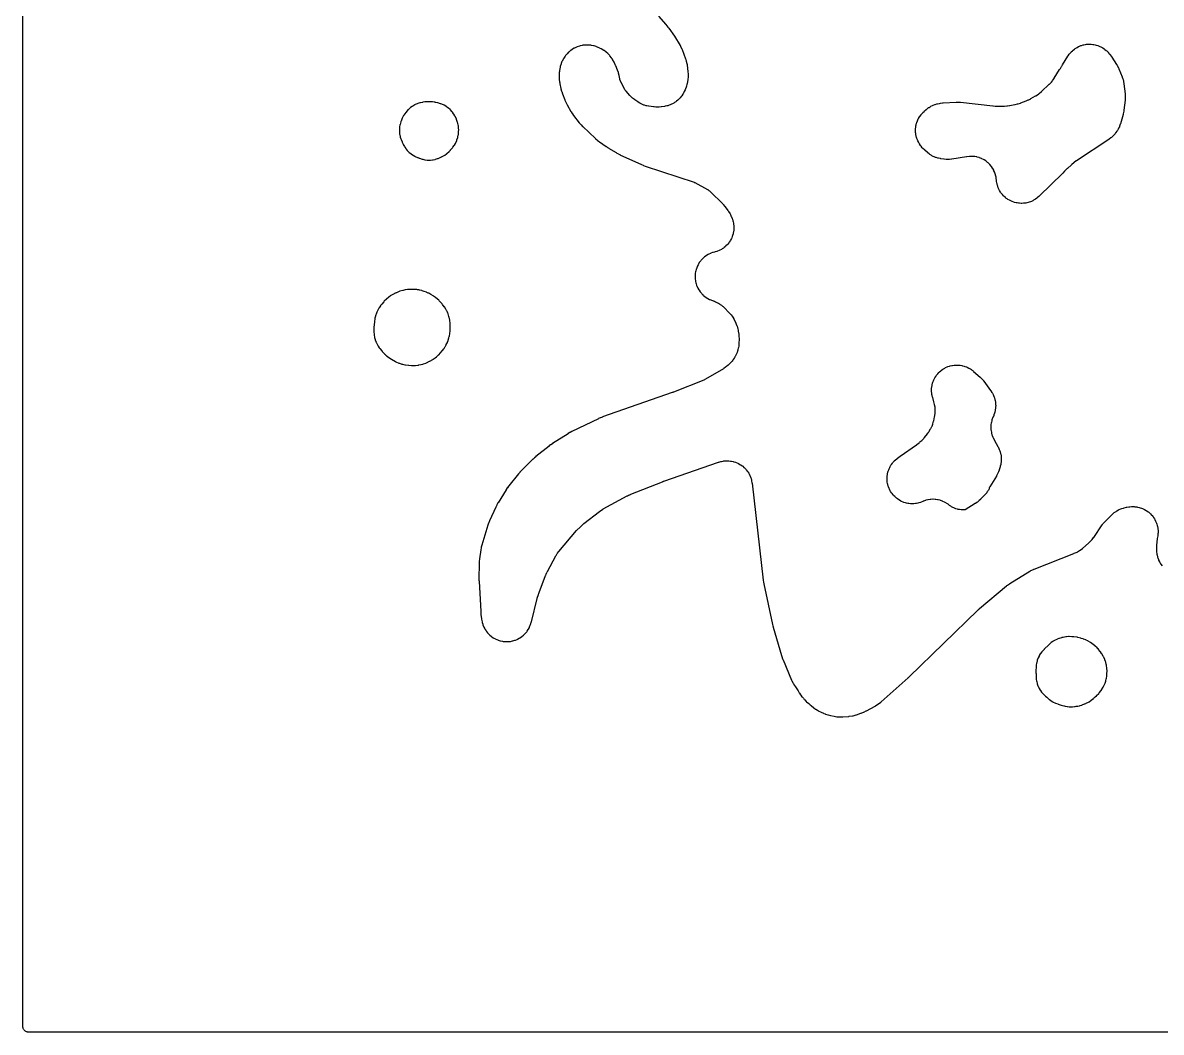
# Model space of a CAD drawing. Header units: millimetres. Extents: x 0 to 300, y 0 to 300.
# Drawn here: x -0.1 to 150, y -0.1 to 133 of the extents above; entities that cross this region are included whole.
import ezdxf

# ---------------------------------------------------------------- set-up
doc = ezdxf.new("R2010")
doc.units = ezdxf.units.MM
doc.layers.add('CUT', color=7, linetype='CONTINUOUS')

msp = doc.modelspace()

# ---------------------------------------------------------------- linework, layer by layer
at = {"layer": 'CUT'}
for points in [[(296.6235, -0.125), (3.375, -0.125), (0.6946, -0.125), (0.5967, -0.1202), (0.5191, -0.1087), (0.4431, -0.0896), (0.3692, -0.0632), (0.2983, -0.0297), (0.2311, 0.0106), (0.1681, 0.0573), (0.11, 0.11), (0.0573, 0.1681), (0.0106, 0.2311), (-0.0297, 0.2983), (-0.0632, 0.3692), (-0.0896, 0.4431), (-0.1087, 0.5191), (-0.1202, 0.5967), (-0.125, 0.6946), (-0.125, 3.375), (-0.125, 296.625)], [(83.6957, 133.8911), (84.6914, 132.7901), (84.9582, 132.4588), (85.0562, 132.3343), (85.8354, 131.2435), (86.5606, 130.0143), (86.5685, 130.0007), (86.5883, 129.9662), (86.6292, 129.8876), (86.7764, 129.5762), (86.8086, 129.5012), (86.812, 129.4924), (86.8153, 129.4836), (87.2783, 128.2595), (87.3, 128.1967), (87.3683, 127.9786), (87.4411, 127.672), (87.4715, 127.5111), (87.482, 127.4455), (87.5901, 126.609), (87.5961, 126.5506), (87.6157, 126.2968), (87.6187, 126.1793), (87.6128, 125.9542), (87.6037, 125.8371), (87.5709, 125.5846), (87.5618, 125.5266), (87.4645, 124.9945), (87.4513, 124.9321), (87.3866, 124.6638), (87.3498, 124.5419), (87.2664, 124.3125), (87.2163, 124.1953), (87.0936, 123.9481), (87.0637, 123.8918), (86.9375, 123.6695), (86.9081, 123.6206), (86.7755, 123.4121), (86.7096, 123.3191), (86.5746, 123.1474), (86.4997, 123.0614), (86.3481, 122.9041), (86.265, 122.826), (86.0985, 122.6846), (86.0081, 122.6152), (85.8283, 122.4911), (85.7313, 122.4311), (85.54, 122.3256), (85.4375, 122.2756), (85.2366, 122.1898), (85.1297, 122.1503), (84.9212, 122.0849), (84.8109, 122.0563), (84.569, 122.0063), (84.5128, 121.9962), (84.103, 121.9326), (84.0473, 121.9254), (83.8052, 121.9001), (83.693, 121.8939), (83.4778, 121.8926), (83.3656, 121.8975), (83.1233, 121.92), (83.0675, 121.9266), (82.4485, 122.0152), (82.3967, 122.0238), (82.1734, 122.0663), (82.0713, 122.0907), (81.8781, 122.1463), (81.7787, 122.1799), (81.5915, 122.253), (81.4956, 122.2956), (81.3158, 122.3857), (81.2243, 122.4369), (81.0313, 122.557), (80.9873, 122.5858), (80.5843, 122.863), (80.5294, 122.9032), (80.2972, 123.0842), (80.1952, 123.1741), (79.9862, 123.3815), (79.9393, 123.4308), (79.4309, 123.9994), (79.3869, 124.0517), (79.2783, 124.1889), (79.2557, 124.2299), (79.2407, 124.2589), (79.2357, 124.2686), (78.8075, 125.1123), (78.8004, 125.1265), (78.7827, 125.1627), (78.7465, 125.2446), (78.623, 125.5565), (78.6145, 125.5898), (78.6023, 125.6433), (78.5175, 126.0589), (78.5102, 126.0913), (78.4342, 126.3954), (78.4153, 126.4592), (78.313, 126.7555), (78.3015, 126.7866), (78.0733, 127.3645), (78.0569, 127.4029), (77.8923, 127.7608), (77.8533, 127.8346), (77.6505, 128.1722), (77.628, 128.2074), (77.527, 128.3563), (77.5046, 128.3875), (77.2862, 128.6768), (77.2368, 128.7357), (77.0608, 128.9256), (77.0057, 128.9792), (76.8114, 129.1503), (76.7512, 129.1981), (76.5405, 129.3486), (76.4758, 129.3901), (76.1612, 129.57), (76.1274, 129.5882), (75.921, 129.6927), (75.8852, 129.7097), (75.5431, 129.861), (75.469, 129.8893), (75.2147, 129.9713), (75.1381, 129.9917), (74.8766, 130.0468), (74.7982, 130.0591), (74.4996, 130.0901), (74.4186, 130.0941), (74.0985, 130.093), (74.0157, 130.0882), (73.7384, 130.0568), (73.6567, 130.043), (73.3845, 129.9816), (73.3048, 129.959), (72.9651, 129.8424), (72.895, 129.8143), (72.6382, 129.6965), (72.5777, 129.6654), (72.3786, 129.5515), (72.3211, 129.5151), (72.1331, 129.3839), (72.0791, 129.3424), (71.9069, 129.1977), (71.8556, 129.1505), (71.6489, 128.9416), (71.5978, 128.8845), (71.4424, 128.6921), (71.3983, 128.6316), (71.2081, 128.3418), (71.1702, 128.2775), (71.0101, 127.9718), (70.9788, 127.9042), (70.8847, 127.6716), (70.8601, 127.6013), (70.7609, 127.2644), (70.7513, 127.2285), (70.7431, 127.1946), (70.7338, 127.1505), (70.6586, 126.7331), (70.6529, 126.6858), (70.6395, 126.6144), (70.6327, 126.5711), (70.6287, 126.5406), (70.6246, 126.4996), (70.596, 126.1122), (70.5944, 126.0298), (70.607, 125.6662), (70.6147, 125.5815), (70.6719, 125.1946), (70.6829, 125.142), (70.7043, 125.0029), (70.7112, 124.9646), (70.8395, 124.345), (70.8467, 124.3138), (70.9202, 124.0215), (70.9383, 123.9603), (71.0361, 123.6752), (71.0471, 123.6452), (71.3612, 122.8412), (71.3714, 122.8164), (71.4918, 122.5376), (71.5148, 122.4891), (71.6546, 122.2196), (71.6674, 122.1959), (72.1599, 121.3234), (72.1742, 121.2991), (72.3132, 121.0729), (72.3444, 121.0261), (72.4997, 120.8108), (72.5166, 120.7882), (73.2659, 119.8268), (73.2845, 119.8039), (73.4639, 119.5913), (73.5036, 119.5477), (73.699, 119.3496), (73.7201, 119.329), (75.3954, 117.7573), (75.4152, 117.7394), (75.6422, 117.5409), (75.6836, 117.5072), (75.9241, 117.3251), (75.9456, 117.3094), (76.8177, 116.6959), (76.8279, 116.6889), (76.9532, 116.6037), (76.9751, 116.5894), (77.0925, 116.5154), (77.1034, 116.5087), (78.1124, 115.8963), (78.1313, 115.8852), (78.3463, 115.763), (78.385, 115.7425), (78.6068, 115.6329), (78.6265, 115.6235), (81.4434, 114.3308), (81.4625, 114.3224), (81.6791, 114.2301), (81.7178, 114.2148), (81.9392, 114.1345), (81.9588, 114.1277), (88.409, 111.9858), (88.4258, 111.9801), (88.4682, 111.9653), (88.504, 111.9509), (90.1657, 111.0488), (90.1941, 111.0293), (90.3475, 110.9137), (90.4248, 110.8499), (90.5861, 110.7044), (90.6226, 110.67), (92.1244, 109.1906), (92.1388, 109.1762), (92.1842, 109.1298), (92.243, 109.0649), (92.4529, 108.8148), (92.496, 108.7602), (92.858, 108.2712), (92.8683, 108.2569), (92.8948, 108.2201), (92.9479, 108.1388), (93.1386, 107.8182), (93.1808, 107.7404), (93.1854, 107.7311), (93.1899, 107.7219), (93.3063, 107.481), (93.3294, 107.4298), (93.4243, 107.206), (93.4629, 107.1006), (93.5269, 106.8953), (93.5549, 106.7867), (93.5984, 106.5761), (93.6157, 106.4652), (93.6383, 106.2514), (93.6445, 106.1394), (93.646, 105.9244), (93.6412, 105.8123), (93.6215, 105.5982), (93.6057, 105.487), (93.565, 105.2759), (93.5384, 105.1669), (93.4772, 104.9608), (93.4399, 104.8549), (93.3587, 104.6558), (93.3113, 104.5542), (93.2109, 104.364), (93.1537, 104.2675), (93.0351, 104.0881), (92.9686, 103.9977), (92.833, 103.8309), (92.758, 103.7474), (92.6065, 103.5948), (92.5237, 103.5191), (92.358, 103.3821), (92.2681, 103.3149), (92.0898, 103.1948), (91.9937, 103.1368), (91.8044, 103.0348), (91.7031, 102.9866), (91.5047, 102.9037), (91.3991, 102.8656), (91.1667, 102.7945), (91.1126, 102.7794), (90.9175, 102.73), (90.8474, 102.7086), (90.6149, 102.6253), (90.5471, 102.5972), (90.3238, 102.4919), (90.259, 102.4574), (90.0469, 102.331), (89.9858, 102.2905), (89.7868, 102.1442), (89.7299, 102.098), (89.5459, 101.9333), (89.4937, 101.8818), (89.3264, 101.7001), (89.2794, 101.6438), (89.1304, 101.4468), (89.0891, 101.3863), (88.9598, 101.1759), (88.9245, 101.1116), (88.8161, 100.8897), (88.7871, 100.8224), (88.7005, 100.591), (88.6782, 100.5212), (88.6143, 100.2826), (88.5988, 100.211), (88.5583, 99.9674), (88.5497, 99.8946), (88.5328, 99.6482), (88.5314, 99.5749), (88.5383, 99.328), (88.5439, 99.2549), (88.5745, 99.0098), (88.5871, 98.9376), (88.6413, 98.6966), (88.6608, 98.626), (88.7379, 98.3913), (88.7641, 98.3229), (88.8635, 98.0968), (88.8962, 98.0311), (89.0169, 97.8157), (89.0557, 97.7535), (89.1966, 97.5507), (89.2413, 97.4925), (89.4011, 97.3042), (89.4511, 97.2506), (89.6283, 97.0786), (89.6833, 97.0301), (89.8762, 96.8759), (89.9356, 96.833), (90.1425, 96.6981), (90.2058, 96.661), (90.4247, 96.5467), (90.4913, 96.516), (90.8116, 96.3862), (90.846, 96.3733), (90.9421, 96.3397), (90.9595, 96.3334), (91.0232, 96.31), (91.0797, 96.2874), (91.2442, 96.2167), (91.322, 96.1798), (91.4821, 96.0961), (91.5277, 96.0709), (91.5559, 96.0544), (91.5654, 96.0489), (91.7282, 95.952), (91.7689, 95.9266), (91.943, 95.8127), (92.0211, 95.7569), (92.166, 95.6436), (92.2391, 95.5813), (92.3917, 95.4399), (92.4262, 95.4065), (93, 94.8278), (93.0414, 94.7838), (93.2154, 94.5886), (93.2909, 94.4944), (93.4256, 94.3064), (93.4907, 94.2047), (93.6198, 93.9773), (93.6482, 93.924), (93.8906, 93.4387), (93.9165, 93.3832), (93.9642, 93.2732), (94.0497, 93.0528), (94.0684, 93.001), (94.1273, 92.8244), (94.1343, 92.8018), (94.1644, 92.6833), (94.2157, 92.4233), (94.2259, 92.363), (94.2866, 91.936), (94.2956, 91.824), (94.3034, 91.726), (94.3075, 91.6748), (94.3137, 91.5978), (94.3223, 91.4274), (94.3235, 91.3466), (94.3233, 91.3372), (94.3231, 91.3279), (94.306, 90.7298), (94.3036, 90.6826), (94.2892, 90.478), (94.2787, 90.384), (94.251, 90.2047), (94.2327, 90.1119), (94.1847, 89.9125), (94.1726, 89.8668), (94.1518, 89.7938), (94.1371, 89.746), (94.0685, 89.5402), (94.0326, 89.4467), (93.9562, 89.2707), (93.9124, 89.1807), (93.8089, 88.9901), (93.784, 88.9466), (93.7098, 88.8233), (93.6849, 88.7837), (93.5733, 88.6144), (93.5187, 88.5384), (93.4081, 88.3972), (93.3474, 88.326), (93.2096, 88.1772), (93.1771, 88.1435), (92.9482, 87.9157), (92.8976, 87.8683), (92.6721, 87.6697), (92.5627, 87.5845), (92.3148, 87.4148), (92.2563, 87.3774), (90.8375, 86.528), (89.8263, 85.9541), (89.7683, 85.9259), (89.6982, 85.8946), (89.69, 85.8913), (89.6818, 85.888), (85.7055, 84.3078), (85.6973, 84.3046), (85.6574, 84.2891), (85.6491, 84.2859), (85.627, 84.2775), (85.6126, 84.2721), (85.5427, 84.2467), (85.5282, 84.2415), (76.3224, 81.0292), (76.3016, 81.0216), (76.0677, 80.9323), (76.0267, 80.9153), (75.798, 80.8122), (75.7779, 80.8028), (72.2926, 79.1089), (72.2731, 79.0991), (72.0538, 78.9846), (72.0156, 78.9632), (71.8033, 78.8363), (71.7847, 78.8248), (69.7263, 77.5125), (69.7093, 77.5013), (69.5186, 77.3724), (69.4855, 77.3487), (69.302, 77.2098), (69.2859, 77.1973), (67.5334, 75.7953), (67.5183, 75.7829), (67.3496, 75.6406), (67.3204, 75.6147), (67.1592, 75.464), (67.1451, 75.4505), (65.6223, 73.9516), (65.6066, 73.9357), (65.4318, 73.7533), (65.4019, 73.7201), (65.2382, 73.5277), (65.2239, 73.5105), (63.9591, 71.9326), (63.9448, 71.9141), (63.7861, 71.7033), (63.7592, 71.6652), (63.6139, 71.445), (63.6013, 71.4253), (62.5478, 69.718), (62.535, 69.6964), (62.3938, 69.4496), (62.3702, 69.4052), (62.2457, 69.1496), (62.235, 69.1269), (61.4366, 67.3413), (61.4273, 67.3194), (61.3255, 67.0712), (61.3088, 67.0267), (61.2227, 66.7726), (61.2154, 66.75), (60.4194, 64.1352), (60.4115, 64.1075), (60.3423, 63.8451), (60.3298, 63.7889), (60.2807, 63.522), (60.276, 63.4936), (60.1038, 62.3066), (60.1006, 62.2816), (60.0691, 61.9983), (60.0652, 61.948), (60.0525, 61.6633), (60.0518, 61.6381), (60.0299, 59.7174), (60.0299, 59.7049), (60.0307, 59.5528), (60.0313, 59.5266), (60.0368, 59.3875), (60.0374, 59.3746), (60.2649, 55.3519), (60.2658, 55.3383), (60.2781, 55.1734), (60.2807, 55.145), (60.2977, 54.9944), (60.2993, 54.9806), (60.3773, 54.3853), (60.3831, 54.348), (60.4464, 53.9996), (60.4635, 53.9264), (60.5331, 53.6832), (60.5573, 53.6121), (60.6506, 53.3769), (60.6817, 53.3085), (60.7977, 53.0837), (60.8354, 53.0187), (60.9731, 52.8064), (61.017, 52.7455), (61.175, 52.5478), (61.2247, 52.4915), (61.4014, 52.3104), (61.4565, 52.2593), (61.6502, 52.0965), (61.71, 52.0511), (61.9189, 51.9082), (61.9829, 51.8689), (62.2048, 51.7474), (62.2724, 51.7146), (62.5052, 51.6156), (62.5757, 51.5896), (62.8172, 51.514), (62.8899, 51.4952), (63.1376, 51.4438), (63.2119, 51.4322), (63.4635, 51.4055), (63.5385, 51.4013), (63.7915, 51.3996), (63.8665, 51.4028), (64.1185, 51.4261), (64.1928, 51.4367), (64.4413, 51.4848), (64.5142, 51.5026), (64.7567, 51.575), (64.8275, 51.6), (65.0617, 51.6959), (65.1297, 51.7278), (65.3532, 51.8463), (65.4177, 51.8848), (65.6285, 52.0248), (65.6889, 52.0695), (65.8848, 52.2296), (65.9405, 52.28), (66.1196, 52.4587), (66.1701, 52.5143), (66.3307, 52.7099), (66.3754, 52.7702), (66.5159, 52.9806), (66.5545, 53.0451), (66.6736, 53.2683), (66.7056, 53.3363), (66.802, 53.5702), (66.8272, 53.641), (66.9291, 53.9801), (66.9391, 54.0164), (67.7035, 57.1045), (67.7093, 57.1266), (67.8749, 57.6162), (67.8924, 57.668), (67.9145, 57.7332), (67.9623, 57.8744), (68.8221, 60.1222), (68.8357, 60.1562), (68.9042, 60.3193), (68.9189, 60.3529), (68.948, 60.4164), (68.9638, 60.4494), (69.0426, 60.6078), (69.0594, 60.6403), (70.1823, 62.7264), (70.1913, 62.7429), (70.2252, 62.8035), (70.2571, 62.8568), (70.355, 63.0113), (70.4049, 63.0838), (70.5155, 63.2316), (70.5484, 63.2736), (70.5696, 63.2993), (70.5767, 63.3079), (72.9004, 66.0746), (73.4031, 66.549), (73.6467, 66.7787), (73.6768, 66.8072), (73.8571, 66.9773), (75.918, 68.5701), (76.3824, 68.8797), (76.4022, 68.8915), (76.41, 68.8958), (76.4177, 68.9), (79.5691, 70.6082), (79.5987, 70.6237), (79.7429, 70.6965), (79.773, 70.7111), (79.8308, 70.7381), (79.8613, 70.7519), (80.0095, 70.8161), (80.0403, 70.8289), (84.212, 72.4924), (84.2208, 72.4959), (84.2636, 72.5125), (84.2725, 72.516), (84.2962, 72.525), (84.3117, 72.5307), (84.3867, 72.5579), (84.4022, 72.5635), (91.6168, 75.0656), (91.6708, 75.0828), (91.9063, 75.1515), (92.0164, 75.1779), (92.2297, 75.2177), (92.3419, 75.233), (92.5581, 75.2514), (92.6712, 75.2555), (92.8882, 75.2524), (93.0012, 75.2452), (93.2167, 75.2207), (93.3285, 75.2023), (93.5405, 75.1565), (93.6499, 75.1271), (93.8564, 75.0604), (93.9623, 75.0203), (94.1611, 74.9335), (94.2625, 74.8831), (94.4517, 74.777), (94.5476, 74.7168), (94.7254, 74.5925), (94.8149, 74.523), (94.9794, 74.3817), (95.0616, 74.3037), (95.2113, 74.1467), (95.2853, 74.0609), (95.4187, 73.8899), (95.4838, 73.7972), (95.5995, 73.6137), (95.6551, 73.5151), (95.7521, 73.321), (95.7977, 73.2173), (95.8749, 73.0146), (95.9099, 72.9069), (95.9667, 72.6975), (95.9909, 72.5869), (96.0312, 72.3449), (96.0392, 72.2888), (97.5248, 59.4956), (97.5272, 59.4774), (97.556, 59.2722), (97.562, 59.236), (97.6007, 59.0324), (97.6044, 59.0145), (98.7572, 53.6603), (98.76, 53.6479), (98.7954, 53.496), (98.802, 53.4699), (98.8392, 53.3322), (98.8428, 53.3195), (99.9268, 49.5728), (99.9334, 49.5514), (100.0107, 49.3108), (100.0257, 49.2687), (100.117, 49.0331), (100.1254, 49.0124), (101.2586, 46.3272), (101.2744, 46.2922), (101.4321, 45.9657), (101.469, 45.8982), (101.6589, 45.5894), (101.6798, 45.5572), (102.1313, 44.8998), (102.1367, 44.8878), (102.2517, 44.6621), (102.2891, 44.5969), (102.4258, 44.3838), (102.4695, 44.3226), (102.6266, 44.124), (102.6761, 44.0674), (102.8191, 43.9194), (102.9281, 43.7776), (102.9809, 43.716), (103.1697, 43.5182), (103.2288, 43.4625), (103.5211, 43.2154), (103.5528, 43.1901), (103.7211, 43.0626), (103.8392, 42.9518), (103.8673, 42.9268), (104.1377, 42.6974), (104.1973, 42.6517), (104.4058, 42.5077), (104.4697, 42.4681), (104.6696, 42.3574), (104.7894, 42.2754), (104.8521, 42.2369), (105.0694, 42.1173), (105.1355, 42.085), (105.4544, 41.9479), (105.4885, 41.9342), (105.6988, 41.8556), (105.7249, 41.8464), (106.0225, 41.7474), (106.0757, 41.7318), (106.3797, 41.6548), (106.4067, 41.6485), (106.8548, 41.5523), (106.8914, 41.5453), (107.2377, 41.4885), (107.3116, 41.4801), (107.5618, 41.4639), (107.6362, 41.4627), (107.9869, 41.4744), (108.0241, 41.4766), (108.7872, 41.5396), (108.8334, 41.5448), (109.2667, 41.6074), (109.3576, 41.6263), (109.7799, 41.7412), (109.8244, 41.7548), (110.4077, 41.9526), (110.4398, 41.9643), (110.7401, 42.0814), (110.8026, 42.1091), (111.0911, 42.2527), (111.1213, 42.2686), (112.269, 42.9059), (112.305, 42.9272), (112.6383, 43.1369), (112.7064, 43.1853), (113.0146, 43.4303), (113.0465, 43.4572), (116.6285, 46.642), (116.6321, 46.6453), (116.6588, 46.6694), (116.6709, 46.6805), (116.7602, 46.7645), (116.7686, 46.7725), (125.8171, 55.5483), (125.8298, 55.5604), (125.8917, 55.6186), (125.9046, 55.6305), (125.9305, 55.6542), (125.9457, 55.6678), (126.0198, 55.7329), (126.0353, 55.7463), (129.5752, 58.7489), (129.5906, 58.7618), (129.6402, 58.8023), (129.7094, 58.8547), (129.974, 59.0394), (130.0314, 59.077), (132.6899, 60.7047), (132.7039, 60.7132), (132.7396, 60.7343), (132.8202, 60.7778), (133.1389, 60.9336), (133.2158, 60.9678), (133.2249, 60.9714), (133.2339, 60.9749), (138.4911, 63.0285), (138.5305, 63.0452), (138.8973, 63.2129), (138.973, 63.2528), (139.2199, 63.4012), (139.2906, 63.4494), (139.6107, 63.6947), (139.6439, 63.7217), (140.3936, 64.3665), (140.4183, 64.3887), (140.6469, 64.6034), (140.6933, 64.651), (140.8426, 64.8181), (140.8847, 64.8696), (141.0724, 65.1208), (141.0917, 65.1478), (142.2178, 66.8013), (142.2276, 66.8155), (142.2526, 66.8511), (142.3118, 66.928), (142.5541, 67.2167), (142.6141, 67.2828), (142.6213, 67.2902), (142.6286, 67.2974), (143.4256, 68.0942), (143.4746, 68.1405), (143.693, 68.3343), (143.7988, 68.4176), (144.0385, 68.5844), (144.0931, 68.62), (144.1422, 68.6483), (144.3672, 68.7702), (144.4738, 68.8211), (144.6829, 68.9078), (144.7942, 68.9473), (145.0395, 69.0203), (145.0965, 69.0357), (145.4123, 69.1122), (145.4704, 69.1246), (145.7233, 69.1721), (145.841, 69.1879), (146.0679, 69.2063), (146.1866, 69.2098), (146.4141, 69.2045), (146.5326, 69.1956), (146.7761, 69.1644), (146.8888, 69.1441), (147.1089, 69.0931), (147.2149, 69.063), (147.415, 68.9957), (147.5176, 68.9555), (147.7103, 68.8692), (147.8086, 68.8193), (147.992, 68.7147), (148.085, 68.6556), (148.2575, 68.5338), (148.3443, 68.466), (148.5042, 68.3281), (148.5841, 68.2522), (148.73, 68.0996), (148.8022, 68.0163), (148.9326, 67.8503), (148.9964, 67.7604), (149.1102, 67.5826), (149.165, 67.487), (149.2611, 67.299), (149.3064, 67.1985), (149.3839, 67.0021), (149.4193, 66.8978), (149.4775, 66.6948), (149.5027, 66.5875), (149.5409, 66.3799), (149.5557, 66.2707), (149.5737, 66.0603), (149.5778, 65.9502), (149.5754, 65.7391), (149.5689, 65.6291), (149.5432, 65.3917), (149.5359, 65.3371), (149.4828, 65.0001), (149.478, 64.9635), (149.3852, 64.1051), (149.3821, 64.0671), (149.3614, 63.7082), (149.3609, 63.6319), (149.3719, 63.3753), (149.379, 63.2993), (149.4304, 62.9435), (149.4368, 62.9058), (149.4371, 62.9044), (149.445, 62.8685), (149.528, 62.532), (149.5491, 62.4615), (149.6313, 62.228), (149.6591, 62.1599), (149.7635, 61.9354), (149.7977, 61.8703), (149.9234, 61.6569), (149.9637, 61.5954), (150.1094, 61.3952)]]:
    msp.add_lwpolyline(points, dxfattribs=at)
for points in [[(118.3237, 120.883), (118.3568, 120.9265), (118.5048, 121.1114), (118.5772, 121.1934), (118.7231, 121.3436), (118.803, 121.4183), (118.9836, 121.5716), (119.0261, 121.606), (119.2849, 121.8052), (119.3294, 121.8377), (119.3803, 121.8731), (119.5128, 121.9581), (119.5731, 122.001), (119.6274, 122.0289), (119.8183, 122.1158), (119.92, 122.1563), (120.1443, 122.2334), (120.1965, 122.25), (120.4306, 122.318), (120.4926, 122.3342), (120.7631, 122.3966), (120.8893, 122.4183), (121.1651, 122.45), (121.2289, 122.4555), (122.955, 122.5558), (122.9707, 122.5566), (123.0104, 122.5584), (123.099, 122.5588), (123.443, 122.5473), (123.5243, 122.5417), (123.5337, 122.5407), (123.543, 122.5397), (127.7958, 122.0559), (127.8202, 122.0535), (128.0964, 122.0311), (128.1453, 122.0287), (128.4224, 122.0241), (128.4469, 122.0241), (129.3182, 122.0379), (129.3501, 122.039), (129.6507, 122.0564), (129.7142, 122.0628), (130.0123, 122.1053), (130.0438, 122.1105), (130.713, 122.2349), (130.7468, 122.242), (131.0632, 122.3158), (131.1295, 122.3345), (131.4379, 122.4367), (131.4704, 122.4482), (132.1815, 122.7201), (132.2097, 122.7316), (132.4742, 122.8451), (132.5292, 122.8714), (132.7837, 123.0057), (132.8104, 123.0205), (133.436, 123.3835), (133.4728, 123.4063), (133.814, 123.6312), (133.8835, 123.683), (134.1968, 123.9453), (134.2292, 123.974), (135.2357, 124.9194), (135.2593, 124.9425), (135.4764, 125.165), (135.5204, 125.2141), (135.6612, 125.3859), (135.7008, 125.4387), (135.8763, 125.6953), (135.8943, 125.7229), (136.5923, 126.8453), (136.6828, 126.9729), (136.7003, 126.9986), (136.8603, 127.2451), (136.892, 127.2988), (136.9916, 127.4837), (136.9994, 127.4998), (137.6971, 128.6217), (137.7275, 128.668), (137.8642, 128.8657), (137.9317, 128.9537), (138.069, 129.1159), (138.1447, 129.197), (138.2971, 129.3451), (138.3803, 129.4184), (138.5464, 129.551), (138.6364, 129.6159), (138.8145, 129.7317), (138.9104, 129.7876), (139.099, 129.8855), (139.1998, 129.9318), (139.397, 130.0109), (139.5018, 130.0472), (139.7058, 130.1068), (139.8137, 130.1327), (140.0225, 130.1722), (140.1324, 130.1874), (140.344, 130.2064), (140.4549, 130.211), (140.6674, 130.2093), (140.7781, 130.2031), (140.9895, 130.1808), (141.0991, 130.1638), (141.3073, 130.121), (141.4147, 130.0935), (141.6177, 130.0307), (141.722, 129.9928), (141.9179, 129.9106), (142.018, 129.8628), (142.2051, 129.7619), (142.3, 129.7045), (142.4764, 129.586), (142.5653, 129.5197), (142.7293, 129.3845), (142.8114, 129.3099), (142.9811, 129.1398), (143.0193, 129.0996), (143.1538, 128.9509), (143.1638, 128.9397), (143.189, 128.9111), (143.2426, 128.8456), (143.4412, 128.5831), (143.4862, 128.5194), (143.4911, 128.5118), (143.496, 128.5043), (144.1136, 127.5443), (144.1228, 127.5297), (144.1458, 127.4928), (144.1934, 127.4085), (144.3642, 127.0736), (144.4016, 126.9927), (144.4055, 126.9832), (144.4094, 126.9737), (144.8504, 125.8837), (144.8685, 125.8359), (144.9423, 125.627), (144.972, 125.5292), (145.0204, 125.3394), (145.0412, 125.2393), (145.0766, 125.0206), (145.0836, 124.97), (145.2377, 123.6388), (145.2434, 123.5739), (145.2598, 123.2922), (145.2599, 123.1619), (145.244, 122.8802), (145.2385, 122.8153), (145.0883, 121.4968), (145.0865, 121.4813), (145.0815, 121.4422), (145.067, 121.3555), (144.9977, 121.021), (144.9785, 120.9424), (144.9759, 120.9334), (144.9734, 120.9245), (144.6129, 119.6868), (144.596, 119.6336), (144.5171, 119.405), (144.4755, 119.3014), (144.3863, 119.107), (144.3348, 119.0079), (144.227, 118.8232), (144.1661, 118.7297), (144.0243, 118.5337), (143.9905, 118.4893), (143.9036, 118.3809), (143.8653, 118.3355), (143.6945, 118.1436), (143.6111, 118.0593), (143.4433, 117.9062), (143.3516, 117.831), (143.1448, 117.6785), (143.0961, 117.6446), (138.8293, 114.8296), (138.8, 114.8092), (138.5279, 114.6108), (138.4723, 114.566), (138.2201, 114.3429), (138.1939, 114.3187), (138.1484, 114.2745), (137.6269, 113.8256), (137.5942, 113.7957), (137.2945, 113.5056), (137.2346, 113.4404), (137.0306, 113.1909), (137.0231, 113.1807), (133.9184, 110.1629), (133.8779, 110.1254), (133.6985, 109.9672), (133.6123, 109.8982), (133.4408, 109.7743), (133.3483, 109.7141), (133.1657, 109.6073), (133.0678, 109.5563), (132.8757, 109.4677), (132.7734, 109.4264), (132.5736, 109.3568), (132.4677, 109.3256), (132.2622, 109.2757), (132.1537, 109.2548), (131.9443, 109.225), (131.8344, 109.2148), (131.6231, 109.2054), (131.5127, 109.2058), (131.3015, 109.2169), (131.1916, 109.228), (130.9824, 109.2595), (130.8742, 109.2812), (130.6691, 109.3327), (130.5634, 109.3648), (130.3642, 109.436), (130.2622, 109.4781), (130.0708, 109.5682), (129.9733, 109.62), (129.7915, 109.7282), (129.6995, 109.7892), (129.5291, 109.9144), (129.4434, 109.984), (129.2859, 110.1252), (129.2073, 110.2028), (129.0642, 110.3585), (128.9935, 110.4433), (128.8661, 110.6122), (128.804, 110.7034), (128.6935, 110.8838), (128.6405, 110.9807), (128.548, 111.1709), (128.5046, 111.2724), (128.431, 111.4707), (128.3976, 111.5759), (128.3435, 111.7804), (128.3204, 111.8884), (128.2819, 112.1244), (128.2743, 112.1791), (128.2276, 112.5895), (128.2155, 112.663), (128.1629, 112.9084), (128.1437, 112.9803), (128.0673, 113.2193), (128.0411, 113.2891), (127.9417, 113.5194), (127.9088, 113.5863), (127.7873, 113.8058), (127.7481, 113.8691), (127.6056, 114.0757), (127.5604, 114.1349), (127.3984, 114.3265), (127.3476, 114.381), (127.1677, 114.5558), (127.1118, 114.6051), (126.9156, 114.7615), (126.8551, 114.805), (126.6446, 114.9414), (126.5801, 114.9788), (126.3572, 115.094), (126.2895, 115.1249), (126.0563, 115.2177), (125.9859, 115.2419), (125.7448, 115.3114), (125.6723, 115.3285), (125.4255, 115.3741), (125.3517, 115.384), (125.1017, 115.4053), (125.0273, 115.4079), (124.7764, 115.4046), (124.702, 115.3999), (124.3531, 115.3609), (124.3161, 115.3559), (122.4005, 115.0459), (122.343, 115.0381), (122.0933, 115.0107), (121.9775, 115.0039), (121.7554, 115.0022), (121.6395, 115.0072), (121.3894, 115.0308), (121.3318, 115.0377), (120.9245, 115.0971), (120.871, 115.1062), (120.6402, 115.1512), (120.5348, 115.1771), (120.3354, 115.2361), (120.233, 115.2718), (120.0401, 115.3495), (119.9415, 115.3949), (119.7569, 115.4906), (119.663, 115.5451), (119.4883, 115.6579), (119.4001, 115.7211), (119.2156, 115.8669), (119.1738, 115.9015), (118.8255, 116.2049), (118.7781, 116.2486), (118.578, 116.4438), (118.4909, 116.5389), (118.3347, 116.7304), (118.2589, 116.8348), (118.1078, 117.0699), (118.0745, 117.1252), (118.0419, 117.1827), (118.0146, 117.2341), (117.9019, 117.4596), (117.8552, 117.5663), (117.7764, 117.7749), (117.7408, 117.8857), (117.6837, 118.1012), (117.6596, 118.2151), (117.6248, 118.4353), (117.6125, 118.5511), (117.6002, 118.7737), (117.5998, 118.8901), (117.6103, 119.1128), (117.6217, 119.2287), (117.6549, 119.4492), (117.6781, 119.5632), (117.7336, 119.7792), (117.7683, 119.8903), (117.8456, 120.0995), (117.8914, 120.2064), (117.9608, 120.3479), (117.9976, 120.4108), (118.1288, 120.6117), (118.1602, 120.6574)], [(51.0889, 115.7241), (51.2854, 115.5884), (51.3455, 115.5508), (51.5538, 115.4339), (51.6171, 115.4022), (51.9226, 115.2665), (51.9553, 115.2528), (52.1524, 115.1761), (52.1895, 115.1627), (52.5421, 115.046), (52.6181, 115.0252), (52.8773, 114.9684), (52.955, 114.9555), (53.2187, 114.9258), (53.2973, 114.9211), (53.5626, 114.9188), (53.6414, 114.9223), (53.9055, 114.9475), (53.9834, 114.9591), (54.2435, 115.0115), (54.3198, 115.0311), (54.5731, 115.1102), (54.647, 115.1375), (54.9881, 115.2844), (55.0239, 115.3009), (55.0554, 115.3164), (55.0926, 115.3361), (55.438, 115.5309), (55.5089, 115.5763), (55.7387, 115.7418), (55.8041, 115.7947), (56.0982, 116.0607), (56.1286, 116.0897), (56.272, 116.2346), (56.2991, 116.2634), (56.5468, 116.5412), (56.5963, 116.6028), (56.7517, 116.8186), (56.7945, 116.885), (56.9267, 117.1157), (56.9624, 117.1861), (57.1013, 117.5003), (57.1292, 117.5732), (57.2324, 117.8911), (57.2524, 117.9656), (57.3071, 118.2195), (57.3195, 118.2956), (57.3482, 118.5538), (57.3528, 118.6308), (57.3559, 118.9648), (57.3522, 119.0466), (57.3146, 119.4268), (57.3012, 119.5124), (57.2396, 119.7975), (57.2165, 119.8811), (57.0866, 120.2642), (57.0559, 120.3409), (56.9012, 120.6733), (56.8644, 120.7428), (56.7285, 120.9701), (56.6846, 121.0354), (56.5259, 121.2474), (56.4756, 121.3079), (56.2749, 121.525), (56.2186, 121.5799), (55.9964, 121.7753), (55.9347, 121.8241), (55.7187, 121.9775), (55.6523, 122.0197), (55.4216, 122.1499), (55.3512, 122.185), (55.0187, 122.3297), (54.9476, 122.3565), (54.6265, 122.4595), (54.5556, 122.4786), (54.314, 122.531), (54.2416, 122.5431), (54.143, 122.5547), (53.9145, 122.5929), (53.8401, 122.6015), (53.5884, 122.6184), (53.5135, 122.6197), (53.3313, 122.6139), (53.3299, 122.614), (53.2508, 122.6121), (52.9719, 122.5912), (52.8982, 122.5821), (52.6436, 122.5377), (52.585, 122.5245), (52.3227, 122.4738), (52.2425, 122.4537), (51.9765, 122.3715), (51.899, 122.3429), (51.6404, 122.2309), (51.5676, 122.1946), (51.2963, 122.0408), (51.2247, 121.9948), (51.0009, 121.8323), (50.9361, 121.7797), (50.7282, 121.5907), (50.6696, 121.5313), (50.4194, 121.2479), (50.3668, 121.181), (50.1406, 120.8582), (50.0949, 120.7844), (49.9557, 120.5277), (49.9187, 120.4492), (49.766, 120.0699), (49.7509, 120.0292), (49.7377, 119.99), (49.7267, 119.9547), (49.6314, 119.6193), (49.6146, 119.5473), (49.5701, 119.3023), (49.5605, 119.229), (49.54, 118.9807), (49.5375, 118.9068), (49.5412, 118.6578), (49.5459, 118.584), (49.5738, 118.3365), (49.5857, 118.2635), (49.6375, 118.0199), (49.6564, 117.9484), (49.7316, 117.711), (49.7574, 117.6417), (49.8945, 117.3212), (49.9098, 117.2876), (50.0418, 117.0164), (50.0581, 116.9849), (50.2182, 116.6915), (50.255, 116.6309), (50.3885, 116.4329), (50.4308, 116.376), (50.5821, 116.1912), (50.6295, 116.1385), (50.7974, 115.9686), (50.8495, 115.9206), (51.0325, 115.7671)], [(48.5182, 88.6352), (49.045, 88.3437), (49.0834, 88.3239), (49.451, 88.1471), (49.531, 88.1141), (49.8449, 88.005), (49.9281, 87.9813), (50.253, 87.9085), (50.3384, 87.8944), (50.7444, 87.851), (50.7876, 87.8476), (51.1572, 87.8293), (51.1994, 87.8284), (51.598, 87.8309), (51.6824, 87.8362), (51.9651, 87.8695), (52.0484, 87.8841), (52.112, 87.8989), (52.117, 87.8994), (52.35, 87.9346), (52.4186, 87.9482), (52.6205, 87.998), (52.6973, 88.0213), (53.0447, 88.1471), (53.1315, 88.1847), (53.5194, 88.3827), (53.5514, 88.4003), (53.7113, 88.4808), (53.7691, 88.5131), (53.9591, 88.6305), (54.0139, 88.6678), (54.1301, 88.7545), (54.1909, 88.794), (54.2447, 88.8324), (54.4203, 88.9698), (54.4706, 89.0127), (54.6986, 89.2255), (54.7223, 89.2486), (54.9532, 89.4837), (54.9772, 89.5093), (55.1978, 89.7557), (55.2421, 89.81), (55.3828, 89.9998), (55.4219, 90.058), (55.5935, 90.3407), (55.611, 90.371), (55.7138, 90.5594), (55.7284, 90.5875), (55.8606, 90.8558), (55.8862, 90.9138), (55.9643, 91.1127), (55.985, 91.1727), (56.0708, 91.4591), (56.0792, 91.4897), (56.1207, 91.6528), (56.1289, 91.6883), (56.1975, 92.0247), (56.2086, 92.0967), (56.2344, 92.3406), (56.2386, 92.4133), (56.2418, 92.7566), (56.2413, 92.793), (56.2305, 93.0742), (56.2284, 93.1081), (56.2158, 93.2594), (56.2166, 93.371), (56.2128, 93.4523), (56.1855, 93.7249), (56.1731, 93.8053), (56.0942, 94.1806), (56.0848, 94.2202), (56.0763, 94.2522), (56.0654, 94.2892), (55.9541, 94.635), (55.9268, 94.7071), (55.8227, 94.9449), (55.7883, 95.0138), (55.7473, 95.0863), (55.7102, 95.1625), (55.6772, 95.2231), (55.5089, 95.5012), (55.4904, 95.5303), (55.4795, 95.5466), (55.4558, 95.58), (55.2246, 95.8884), (55.1721, 95.9511), (54.9843, 96.1523), (54.9309, 96.2036), (54.7862, 96.3717), (54.7399, 96.4209), (54.5767, 96.5795), (54.5262, 96.6244), (54.3495, 96.7679), (54.2953, 96.8081), (54.0312, 96.9862), (54.0028, 97.0044), (53.6998, 97.1897), (53.6724, 97.2057), (53.4113, 97.3508), (53.3546, 97.3793), (53.16, 97.4671), (53.1012, 97.4907), (52.8196, 97.5904), (52.7895, 97.6004), (52.5216, 97.6829), (52.4899, 97.6919), (52.1895, 97.7703), (52.1251, 97.7842), (51.9063, 97.8214), (51.841, 97.8297), (51.5316, 97.8551), (51.4987, 97.8571), (51.2714, 97.8659), (51.2398, 97.8665), (50.942, 97.8656), (50.8789, 97.8628), (50.6669, 97.8445), (50.6043, 97.8365), (50.3107, 97.7864), (50.2797, 97.7804), (50.0493, 97.7312), (50.0066, 97.7207), (49.6067, 97.6107), (49.5234, 97.5825), (49.139, 97.427), (49.0987, 97.4093), (48.9547, 97.3411), (48.9263, 97.3269), (48.6612, 97.1876), (48.6063, 97.1557), (48.4258, 97.0406), (48.3738, 97.0042), (48.1356, 96.8227), (48.1108, 96.8029), (47.8759, 96.6079), (47.843, 96.579), (47.5414, 96.2976), (47.4809, 96.2343), (47.2137, 95.9202), (47.1863, 95.886), (47.0649, 95.7254), (47.0457, 95.6989), (46.87, 95.4444), (46.8352, 95.3889), (46.7258, 95.1969), (46.6958, 95.1386), (46.5665, 94.8578), (46.5534, 94.8277), (46.5238, 94.7554), (46.5103, 94.7198), (46.3913, 94.3816), (46.3696, 94.3086), (46.3092, 94.0597), (46.2949, 93.985), (46.2456, 93.6298), (46.2413, 93.592), (46.1735, 92.8241), (46.1709, 92.7804), (46.1583, 92.3688), (46.1606, 92.2815), (46.1923, 91.9071), (46.2029, 91.83), (46.254, 91.5594), (46.2697, 91.493), (46.3324, 91.2719), (46.354, 91.2072), (46.4692, 90.907), (46.4821, 90.8755), (46.4909, 90.8553), (46.5091, 90.8165), (46.6912, 90.456), (46.7341, 90.3818), (46.8923, 90.1405), (46.9433, 90.0717), (47.2014, 89.761), (47.2297, 89.7288), (47.2642, 89.6918), (47.2759, 89.6767), (47.325, 89.6196), (47.5697, 89.3619), (47.5963, 89.3352), (47.6521, 89.2819), (47.6773, 89.259), (47.7173, 89.2241), (47.826, 89.1191), (47.8863, 89.0666), (48.0985, 88.9008), (48.164, 88.855), (48.4837, 88.6554)], [(119.2163, 78.8869), (119.244, 78.9212), (119.2946, 78.9917), (119.3409, 79.0647), (119.3828, 79.1244), (119.4038, 79.1561), (119.5949, 79.4599), (119.6322, 79.5263), (119.7463, 79.756), (119.7767, 79.8258), (119.8672, 80.0657), (119.8905, 80.1381), (119.983, 80.4849), (119.9919, 80.5219), (120.1057, 81.054), (120.113, 81.0932), (120.1287, 81.1919), (120.1421, 81.2579), (120.154, 81.3388), (120.1567, 81.3672), (120.1722, 81.4648), (120.1806, 81.5441), (120.1949, 81.8125), (120.1949, 81.8923), (120.1766, 82.2445), (120.169, 82.3193), (120.1227, 82.6229), (120.1088, 82.6922), (120.0282, 83.0159), (120.0188, 83.05), (119.8596, 83.5822), (119.8448, 83.6365), (119.7865, 83.8734), (119.765, 83.984), (119.7343, 84.1975), (119.7239, 84.3097), (119.7145, 84.5252), (119.7151, 84.6378), (119.727, 84.8532), (119.7388, 84.9652), (119.7719, 85.1784), (119.7946, 85.2887), (119.8486, 85.4976), (119.8821, 85.6051), (119.9564, 85.8077), (120.0004, 85.9114), (120.0943, 86.1056), (120.1483, 86.2044), (120.261, 86.3884), (120.3244, 86.4814), (120.4547, 86.6534), (120.527, 86.7397), (120.6736, 86.898), (120.7541, 86.9768), (120.9157, 87.1198), (121.0035, 87.1903), (121.1784, 87.3167), (121.2728, 87.3781), (121.4592, 87.4866), (121.5592, 87.5384), (121.7555, 87.6281), (121.8601, 87.6697), (122.0642, 87.7395), (122.1725, 87.7707), (122.3825, 87.82), (122.4933, 87.8403), (122.7071, 87.8687), (122.8194, 87.878), (123.035, 87.8851), (123.1476, 87.8833), (123.3629, 87.8691), (123.4747, 87.8561), (123.6876, 87.8208), (123.7976, 87.7969), (124.0059, 87.7407), (124.1131, 87.706), (124.3148, 87.6295), (124.418, 87.5845), (124.6322, 87.4781), (124.6988, 87.4421), (124.7486, 87.4132), (124.8031, 87.3793), (124.9605, 87.2753), (125.0342, 87.2223), (125.1843, 87.1049), (125.2268, 87.07), (125.2528, 87.0476), (125.2615, 87.04), (126.1141, 86.2894), (126.1288, 86.2762), (126.1824, 86.2274), (126.2291, 86.1823), (126.3626, 86.0459), (126.4242, 85.9777), (126.5475, 85.8295), (126.582, 85.7859), (126.603, 85.7581), (126.6099, 85.7488), (127.5045, 84.5348), (127.5381, 84.4868), (127.6779, 84.2752), (127.7373, 84.1743), (127.841, 83.9754), (127.8898, 83.869), (127.9726, 83.6605), (128.0102, 83.5496), (128.0712, 83.3338), (128.0972, 83.2196), (128.1358, 82.9986), (128.1499, 82.8824), (128.1656, 82.6586), (128.1677, 82.5416), (128.1604, 82.3174), (128.1505, 82.2007), (128.1202, 81.9785), (128.0984, 81.8634), (128.0454, 81.6454), (128.012, 81.5332), (127.9271, 81.2942), (127.9061, 81.2396), (127.8171, 81.0246), (127.8033, 80.9887), (127.6817, 80.6472), (127.6596, 80.5736), (127.5979, 80.3221), (127.5833, 80.2466), (127.5473, 79.9901), (127.5405, 79.9135), (127.5306, 79.6547), (127.5315, 79.5778), (127.5478, 79.3194), (127.5565, 79.243), (127.5988, 78.9875), (127.6152, 78.9124), (127.6831, 78.6625), (127.707, 78.5894), (127.7998, 78.3476), (127.8309, 78.2773), (127.9943, 77.9538), (128.0125, 77.9199), (128.4578, 77.1392), (128.4853, 77.0881), (128.5985, 76.8638), (128.6454, 76.7577), (128.7249, 76.5502), (128.7608, 76.4399), (128.8187, 76.2254), (128.8432, 76.112), (128.8791, 75.8927), (128.8919, 75.7774), (128.9053, 75.5556), (128.9064, 75.4396), (128.8972, 75.2176), (128.8864, 75.1021), (128.8547, 74.8822), (128.8323, 74.7684), (128.7713, 74.5246), (128.7558, 74.4687), (128.6252, 74.0406), (128.61, 73.9943), (128.5398, 73.7952), (128.5035, 73.7048), (128.4266, 73.5346), (128.3828, 73.4476), (128.2797, 73.2634), (128.255, 73.2213), (127.3978, 71.8313), (127.3595, 71.7613), (127.3288, 71.6876), (127.306, 71.6112), (127.2913, 71.5327), (127.2908, 71.529), (127.2804, 71.4722), (127.2056, 71.3574), (127.1442, 71.2721), (127.0905, 71.2043), (127.0511, 71.1498), (127.0167, 71.092), (126.9875, 71.0314), (126.9862, 71.0278), (126.1805, 70.1807), (126.1453, 70.1453), (125.9896, 69.9953), (125.9147, 69.9293), (125.7659, 69.8092), (125.6856, 69.7499), (125.5061, 69.6294), (125.4641, 69.6024), (124.1439, 68.7973), (124.0565, 68.7888), (123.9466, 68.7835), (123.7358, 68.7834), (123.6259, 68.7887), (123.416, 68.8091), (123.3145, 68.8239), (123.2356, 68.8402), (123.129, 68.8677), (122.9276, 68.9301), (122.8241, 68.9678), (122.6297, 69.0493), (122.5304, 69.0968), (122.3447, 69.1967), (122.2504, 69.2535), (122.0697, 69.3747), (121.9806, 69.4409), (121.8898, 69.5155), (121.799, 69.5796), (121.4995, 69.7598), (121.4328, 69.7955), (121.2056, 69.903), (121.1365, 69.9317), (120.8994, 70.0165), (120.8278, 70.0382), (120.5835, 70.0993), (120.5102, 70.1138), (120.2611, 70.1507), (120.1867, 70.1579), (119.9352, 70.1701), (119.8604, 70.17), (119.6089, 70.1574), (119.5345, 70.15), (119.2855, 70.1128), (119.2122, 70.0981), (118.968, 70.0365), (118.8965, 70.0147), (118.6595, 69.9295), (118.6247, 69.916), (118.5978, 69.9048), (118.5808, 69.8975), (118.5729, 69.894), (118.3458, 69.7996), (118.239, 69.7613), (118.0308, 69.6982), (117.9207, 69.6708), (117.7073, 69.6287), (117.5949, 69.6123), (117.3784, 69.5917), (117.265, 69.5866), (117.0475, 69.5876), (116.9341, 69.5938), (116.7178, 69.6164), (116.6056, 69.6339), (116.3926, 69.6779), (116.2828, 69.7064), (116.0752, 69.7715), (115.9687, 69.8108), (115.7686, 69.8961), (115.6666, 69.9458), (115.476, 70.0506), (115.3794, 70.1102), (115.2002, 70.2335), (115.11, 70.3024), (114.9439, 70.4429), (114.861, 70.5204), (114.7097, 70.6767), (114.635, 70.7622), (114.5, 70.9327), (114.4341, 71.0252), (114.3168, 71.2083), (114.2604, 71.3068), (114.1619, 71.5008), (114.1155, 71.6044), (114.0368, 71.8072), (114.001, 71.9149), (113.9429, 72.1245), (113.918, 72.2352), (113.8809, 72.4496), (113.8672, 72.5622), (113.8517, 72.7792), (113.8492, 72.8927), (113.8553, 73.1101), (113.8642, 73.2233), (113.8919, 73.439), (113.9119, 73.5508), (113.961, 73.7627), (113.9921, 73.8718), (114.0619, 74.0778), (114.1037, 74.1834), (114.1937, 74.3814), (114.2458, 74.4822), (114.3551, 74.6703), (114.4169, 74.7655), (114.5444, 74.9418), (114.6154, 75.0303), (114.7736, 75.2087), (114.8229, 75.2609), (114.8351, 75.273), (114.9011, 75.3336), (115.1617, 75.5546), (115.2254, 75.6049), (115.2332, 75.6106), (115.2407, 75.6161), (115.5945, 75.8709), (117.7224, 77.3656), (117.7562, 77.3907), (118.0677, 77.6364), (118.1308, 77.6921), (118.1719, 77.7326), (118.4343, 77.9448), (118.4972, 78.0018), (118.698, 78.2051), (118.7542, 78.2688), (119.0018, 78.583), (119.0271, 78.6171)], [(135.7644, 43.4334), (135.9792, 43.3254), (136.0444, 43.2963), (136.3578, 43.174), (136.3914, 43.1618), (136.7862, 43.0287), (136.8212, 43.0178), (137.1534, 42.9234), (137.2061, 42.9111), (137.3115, 42.8831), (137.3755, 42.8691), (137.593, 42.8312), (137.6579, 42.8227), (137.8693, 42.8044), (137.9379, 42.8016), (138.237, 42.8027), (138.314, 42.807), (138.5619, 42.8332), (138.6364, 42.8449), (138.7973, 42.8783), (138.9273, 42.8921), (138.9957, 42.9025), (139.2241, 42.9481), (139.2912, 42.9647), (139.5145, 43.0308), (139.5798, 43.0535), (139.8826, 43.174), (139.9144, 43.1875), (140.0498, 43.2487), (140.0849, 43.2656), (140.4116, 43.4339), (140.4789, 43.4731), (140.6987, 43.6166), (140.7617, 43.6625), (141.0472, 43.8937), (141.0769, 43.919), (141.1656, 43.9988), (141.1859, 44.0158), (141.214, 44.0406), (141.2751, 44.0972), (141.4434, 44.2485), (141.4753, 44.2788), (141.767, 44.5732), (141.8252, 44.6392), (142.0809, 44.9653), (142.107, 45.0007), (142.1118, 45.0076), (142.1363, 45.0453), (142.3573, 45.4074), (142.3996, 45.4869), (142.5587, 45.8344), (142.5883, 45.9092), (142.6775, 46.1755), (142.6969, 46.2437), (142.7514, 46.4761), (142.7643, 46.5458), (142.8099, 46.8768), (142.814, 46.912), (142.8343, 47.1371), (142.8367, 47.1731), (142.8513, 47.5129), (142.851, 47.585), (142.8383, 47.8277), (142.8311, 47.8995), (142.7813, 48.236), (142.7752, 48.2715), (142.7621, 48.338), (142.7545, 48.3724), (142.6752, 48.6952), (142.6552, 48.7628), (142.5774, 48.9872), (142.5512, 49.0527), (142.4137, 49.3552), (142.3984, 49.387), (142.3562, 49.4695), (142.3393, 49.5007), (142.1734, 49.7907), (142.1354, 49.8505), (141.9981, 50.0458), (141.9547, 50.1018), (141.738, 50.356), (141.7143, 50.3824), (141.5608, 50.5463), (141.5311, 50.5763), (141.243, 50.8515), (141.1787, 50.9064), (140.8619, 51.1479), (140.8275, 51.1726), (140.692, 51.2644), (140.6625, 51.2834), (140.3798, 51.4565), (140.3183, 51.4903), (140.1057, 51.5948), (140.0413, 51.6228), (139.7317, 51.7409), (139.6985, 51.7527), (139.4589, 51.8316), (139.4148, 51.8446), (138.9955, 51.955), (138.9052, 51.973), (138.4757, 52.032), (138.43, 52.0368), (138.2522, 52.0503), (138.2134, 52.0523), (137.8472, 52.0613), (137.7696, 52.0592), (137.5087, 52.039), (137.4317, 52.029), (137.0714, 51.9635), (137.0333, 51.9555), (136.9016, 51.9245), (136.8684, 51.9159), (136.557, 51.8277), (136.4919, 51.806), (136.276, 51.7232), (136.2131, 51.6957), (136.0056, 51.5937), (135.9454, 51.5607), (135.748, 51.4404), (135.691, 51.4021), (135.5052, 51.2644), (135.452, 51.2211), (135.2104, 51.0059), (135.1853, 50.9825), (134.5728, 50.385), (134.5462, 50.3578), (134.3027, 50.0953), (134.2539, 50.0371), (134.0996, 49.8331), (134.0568, 49.7703), (133.9236, 49.552), (133.8873, 49.4853), (133.7765, 49.2547), (133.7471, 49.1847), (133.6599, 48.9442), (133.6376, 48.8716), (133.5748, 48.6236), (133.5598, 48.5492), (133.5221, 48.2962), (133.5147, 48.2206), (133.5053, 48.0255), (133.4961, 47.9527), (133.4764, 47.69), (133.4746, 47.6119), (133.485, 47.2434), (133.4871, 47.2044), (133.4981, 47.0664), (133.4984, 46.8903), (133.4994, 46.8537), (133.5167, 46.5087), (133.5239, 46.4358), (133.5599, 46.1916), (133.5741, 46.1197), (133.6335, 45.8802), (133.6545, 45.81), (133.7367, 45.5773), (133.7644, 45.5095), (133.8686, 45.2857), (133.9027, 45.2209), (134.028, 45.0083), (134.0681, 44.947), (134.2133, 44.7474), (134.2592, 44.6903), (134.4229, 44.5056), (134.4741, 44.4532), (134.727, 44.2179), (134.7544, 44.1937), (134.9052, 44.0664), (134.9083, 44.0632), (134.9585, 44.0165), (135.1345, 43.8672), (135.1886, 43.8253), (135.2566, 43.7774), (135.4399, 43.6369), (135.4985, 43.5962), (135.7022, 43.4685)]]:
    msp.add_lwpolyline(points, close=True, dxfattribs=at)

doc.saveas('drawing.dxf')
